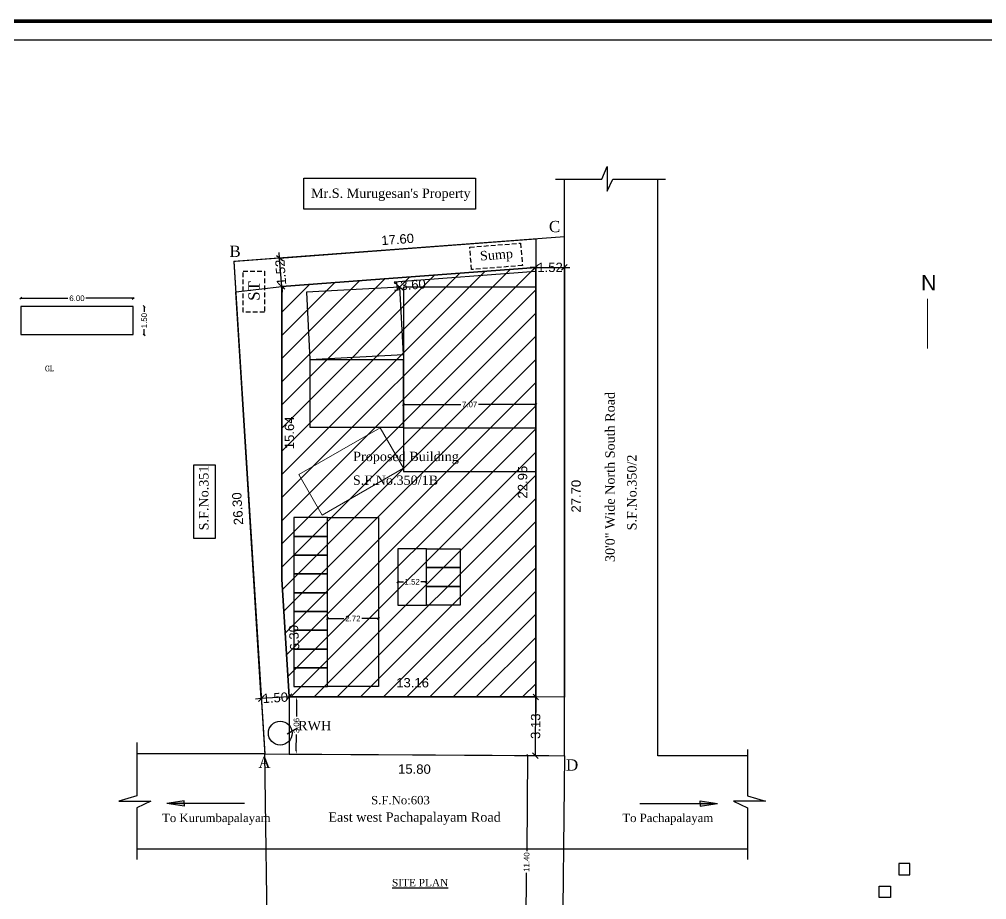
# Model space of a CAD drawing. Header units: metres. Extents: x -5144 to -5005, y 5368 to 5469.
# Drawn here: x -5107.5 to -5055.8, y 5421.8 to 5468.9 of the extents above; entities that cross this region are included whole.
import ezdxf

# ---------------------------------------------------------------- set-up
doc = ezdxf.new("R2010")
doc.units = ezdxf.units.M
doc.header["$MEASUREMENT"] = 0
doc.linetypes.add('HIDDEN', pattern=[0.375, 0.25, -0.125])
for name, color, linetype, lineweight in [('AISLE_WIDTH_2', 8, 'Continuous', 0), ('ANGULAR_PARKING_SLOT_1', 6, 'Continuous', 0), ('DIST_EXIT', 7, 'Continuous', 0)]:
    doc.layers.add(name, color=color, linetype=linetype, lineweight=lineweight)
for name, color, linetype in [('BLK_1_COVERED_AREA', 140, 'Continuous'), ('BLK_1_FLR_-1_BSMNT', 2, 'Continuous'), ('BLK_1_FLR_-1_COVERED_PARKING', 173, 'Continuous'), ('BLK_1_FLR_1_URINAL', 235, 'Continuous'), ('BLK_1_FLR_1_WASH', 55, 'Continuous'), ('BLK_1_LVL_-1_BLDG_FOOT_PRINT', 1, 'Continuous'), ('BLK_1_LVL_-1_BSMNT_FRONT_SETBACK', 2, 'Continuous'), ('BLK_1_LVL_-1_BSMNT_PLOT_BOUNDARY', 70, 'Continuous'), ('BLK_1_LVL_-1_BSMNT_REAR_SETBACK', 171, 'Continuous'), ('BLK_1_LVL_-1_BSMNT_SIDE_SETBACK1', 102, 'Continuous'), ('BLK_1_LVL_-1_BSMNT_SIDE_SETBACK2', 11, 'Continuous'), ('BLK_1_LVL_0_BLDG_FOOT_PRINT', 1, 'Continuous'), ('BLK_1_LVL_0_FRONT_SETBACK', 2, 'Continuous'), ('BLK_1_LVL_0_REAR_SETBACK', 11, 'Continuous'), ('BLK_1_LVL_0_SIDE_SETBACK1', 171, 'Continuous'), ('BLK_1_LVL_0_SIDE_SETBACK2', 102, 'Continuous'), ('DRIVE_WAY', 255, 'Continuous'), ('MAIN_GATE', 57, 'Continuous'), ('NORTH_DIRECTION', 7, 'Continuous'), ('PER_AISLE_WIDTH', 5, 'Continuous'), ('PLOT_BOUNDARY', 70, 'Continuous'), ('SURRENDER_ROAD_WIDTH', 2, 'Continuous'), ('TWO_WHEELER_DRIVE_WAY', 6, 'Continuous'), ('TWO_WHEELER_PARKING', 2, 'Continuous')]:
    doc.layers.add(name, color=color, linetype=linetype)
doc.layers.add('PARKING_SLOT', color=30, linetype='Continuous', plot=False)
doc.layers.add('ROAD_WIDTH', color=1, linetype='Continuous', plot=False)
doc.styles.get("Standard").update_dxf_attribs({"font": 'arial.ttf'})
doc.styles.add('style5', font='times.ttf')
doc.dimstyles.new('inner', dxfattribs={"dimtxt": 0.3, "dimasz": 0.18, "dimexe": 0.18, "dimexo": 0.0625, "dimgap": 0.09, "dimtad": 0, "dimzin": 0, "dimdsep": 46, "dimtxsty": 'Standard', "dimcen": 0.09, "dimse1": 1, "dimse2": 1, "dimclrt": 256, "dimadec": 0, "dimazin": 0, "dimtfac": 1, "dimtofl": 0, "dimtmove": 0, "dimatfit": 3, "dimfxl": 0, "dimtolj": 1, "dimtzin": 0, "dimarcsym": 0})
doc.dimstyles.new('Side Set back', dxfattribs={"dimtxt": 0.8, "dimasz": 0.3, "dimexe": 0.18, "dimexo": 0.0625, "dimgap": 0.09, "dimtad": 0, "dimzin": 0, "dimdsep": 46, "dimtxsty": 'Standard', "dimblk": 'OBLIQUE', "dimcen": 0.09, "dimse1": 1, "dimse2": 1, "dimadec": 0, "dimazin": 0, "dimtfac": 1, "dimtix": 1, "dimtofl": 0, "dimtmove": 0, "dimatfit": 3, "dimfxl": 0, "dimtolj": 1, "dimtzin": 0, "dimarcsym": 0})
doc.dimstyles.get("Standard").update_dxf_attribs({"dimtxt": 0.3, "dimasz": 0.1, "dimexe": 0.18, "dimexo": 0.0625, "dimgap": 0.09, "dimtad": 0, "dimzin": 0, "dimdsep": 46, "dimtxsty": 'Standard', "dimblk": 'OBLIQUE', "dimcen": 0.09, "dimse1": 1, "dimse2": 1, "dimclrt": 256, "dimadec": 0, "dimazin": 0, "dimtfac": 1, "dimtix": 1, "dimtofl": 0, "dimtmove": 1, "dimatfit": 3, "dimfxl": 0, "dimtolj": 1, "dimtzin": 0, "dimarcsym": 0})

# ---------------------------------------------------------------- blocks, each defined once
blk = doc.blocks.new('*D82')
at = {"layer": 'Defpoints', "color": 0}
for p in [(-5078.403, 5457.781), (-5078.364, 5457.26), (-5096.014, 5455.934)]:
    blk.add_point(p, dxfattribs=at)
at = {"color": 0, "insert": (-5087.267, 5457.115), "char_height": 0.5, "attachment_point": 5, "rotation": 4.2966}
blk.add_mtext('\\A1;17.60', dxfattribs=at)
blk = doc.blocks.new('_OBLIQUE')
at = {"color": 0, "linetype": 'ByBlock'}
blk.add_line((-0.5, -0.5), (0.5, 0.5), dxfattribs=at)
blk = doc.blocks.new('*D83')
at = {"layer": 'Defpoints', "color": 0}
for p in [(-5096.014, 5455.934), (-5094.362, 5429.624), (-5094.983, 5429.585)]:
    blk.add_point(p, dxfattribs=at)
at = {"color": 0, "insert": (-5095.808, 5442.727), "char_height": 0.5, "attachment_point": 5, "rotation": 93.5924}
blk.add_mtext('\\A1;26.30', dxfattribs=at)
blk = doc.blocks.new('*D84')
at = {"layer": 'Defpoints', "color": 0}
for p in [(-5094.362, 5429.624), (-5078.364, 5429.53), (-5078.368, 5428.765)]:
    blk.add_point(p, dxfattribs=at)
at = {"color": 0, "insert": (-5086.368, 5428.812), "char_height": 0.5, "attachment_point": 5, "rotation": 359.6633}
blk.add_mtext('\\A1;15.80', dxfattribs=at)
blk = doc.blocks.new('*D35')
at = {"layer": 'Defpoints', "color": 0}
for p in [(-5078.364, 5457.26), (-5078.364, 5429.53), (-5077.735, 5429.53)]:
    blk.add_point(p, dxfattribs=at)
at = {"color": 0, "insert": (-5077.735, 5443.395), "char_height": 0.5, "attachment_point": 5, "rotation": 89.9997}
blk.add_mtext('\\A1;27.70', dxfattribs=at)
blk = doc.blocks.new('*D36')
at = {"color": 0, "lineweight": -2}
for p, q in [((-5079.888, 5455.617), (-5080.188, 5455.617)), ((-5078.364, 5455.617), (-5078.064, 5455.617))]:
    blk.add_line(p, q, dxfattribs=at)
at = {"layer": 'Defpoints', "color": 0}
for p in [(-5079.888, 5455.617), (-5078.364, 5455.617), (-5078.364, 5455.617)]:
    blk.add_point(p, dxfattribs=at)
at = {"color": 0, "lineweight": -2, "xscale": 0.3, "yscale": 0.3, "zscale": 0.3}
for p, rotation in [((-5079.888, 5455.617), 359.99967121791), ((-5078.364, 5455.617), 179.99967121791)]:
    blk.add_blockref('_OBLIQUE', p, dxfattribs=dict(at, rotation=rotation))
at = {"color": 0, "insert": (-5079.126, 5455.617), "char_height": 0.5, "attachment_point": 5, "rotation": 359.9997}
blk.add_mtext('\\A1;1.52', dxfattribs=at)
blk = doc.blocks.new('*D37')
at = {"color": 0, "lineweight": -2}
for p, q in [((-5079.888, 5432.672), (-5079.893, 5431.845)), ((-5079.906, 5429.539), (-5079.901, 5430.366))]:
    blk.add_line(p, q, dxfattribs=at)
at = {"layer": 'Defpoints', "color": 0}
for p in [(-5079.888, 5432.672), (-5079.906, 5429.539), (-5079.906, 5429.539)]:
    blk.add_point(p, dxfattribs=at)
at = {"color": 0, "lineweight": -2, "xscale": 0.3, "yscale": 0.3, "zscale": 0.3}
for p, rotation in [((-5079.888, 5432.672), 89.6633319121131), ((-5079.906, 5429.539), 269.6633319121131)]:
    blk.add_blockref('_OBLIQUE', p, dxfattribs=dict(at, rotation=rotation))
at = {"color": 0, "insert": (-5079.897, 5431.105), "char_height": 0.5, "attachment_point": 5, "rotation": 89.6633}
blk.add_mtext('\\A1;3.13', dxfattribs=at)
blk = doc.blocks.new('*D85')
at = {"layer": 'Defpoints', "color": 0}
for p in [(-5079.888, 5433.426), (-5093.046, 5432.672), (-5079.888, 5432.672)]:
    blk.add_point(p, dxfattribs=at)
at = {"color": 0, "insert": (-5086.467, 5433.426), "char_height": 0.5, "attachment_point": 5}
blk.add_mtext('\\A1;13.16', dxfattribs=at)
blk = doc.blocks.new('*D38')
at = {"color": 0, "lineweight": -2}
for p, q in [((-5093.051, 5432.672), (-5092.751, 5432.691)), ((-5094.548, 5432.578), (-5094.847, 5432.559))]:
    blk.add_line(p, q, dxfattribs=at)
at = {"layer": 'Defpoints', "color": 0}
for p in [(-5094.548, 5432.578), (-5094.548, 5432.578), (-5093.051, 5432.672)]:
    blk.add_point(p, dxfattribs=at)
at = {"color": 0, "lineweight": -2, "xscale": 0.3, "yscale": 0.3, "zscale": 0.3}
for p, rotation in [((-5094.548, 5432.578), 3.602175290406682), ((-5093.051, 5432.672), 183.6021752904066)]:
    blk.add_blockref('_OBLIQUE', p, dxfattribs=dict(at, rotation=rotation))
at = {"color": 0, "insert": (-5093.799, 5432.625), "char_height": 0.5, "attachment_point": 5, "rotation": 3.6022}
blk.add_mtext('\\A1;1.50', dxfattribs=at)
blk = doc.blocks.new('*D80')
at = {"layer": 'Defpoints', "color": 0}
for p in [(-5079.888, 5455.617), (-5079.855, 5455.186), (-5093.451, 5454.598)]:
    blk.add_point(p, dxfattribs=at)
at = {"color": 0, "insert": (-5086.637, 5454.677), "char_height": 0.5, "attachment_point": 5, "rotation": 4.2971}
blk.add_mtext('\\A1;13.60', dxfattribs=at)
blk = doc.blocks.new('*D139')
at = {"layer": 'Defpoints', "color": 0}
for p in [(-5080.592, 5455.617), (-5079.887, 5455.617), (-5079.888, 5432.672)]:
    blk.add_point(p, dxfattribs=at)
at = {"color": 0, "insert": (-5080.592, 5444.145), "char_height": 0.5, "attachment_point": 5, "rotation": 89.9982}
blk.add_mtext('\\A1;22.95', dxfattribs=at)
blk = doc.blocks.new('*D186')
at = {"layer": 'Defpoints', "color": 0}
for p in [(-5091.015, 5437.235), (-5091.015, 5436.86), (-5088.292, 5436.57)]:
    blk.add_point(p, dxfattribs=at)
at = {"layer": 'TWO_WHEELER_DRIVE_WAY', "color": 0, "lineweight": -2}
for p, q in [((-5091.015, 5436.86), (-5090.134, 5436.86)), ((-5088.292, 5436.86), (-5089.173, 5436.86))]:
    blk.add_line(p, q, dxfattribs=at)
at = {"layer": 'TWO_WHEELER_DRIVE_WAY', "color": 0, "lineweight": -2, "xscale": 0.1, "yscale": 0.1, "zscale": 0.1, "rotation": 180}
blk.add_blockref('_OBLIQUE', (-5091.015, 5436.86), dxfattribs=at)
at = {"layer": 'TWO_WHEELER_DRIVE_WAY', "color": 0, "lineweight": -2, "xscale": 0.1, "yscale": 0.1, "zscale": 0.1}
blk.add_blockref('_OBLIQUE', (-5088.292, 5436.86), dxfattribs=at)
at = {"layer": 'TWO_WHEELER_DRIVE_WAY', "insert": (-5089.653, 5436.86), "char_height": 0.3, "attachment_point": 5}
blk.add_mtext('\\A1;2.72', dxfattribs=at)
blk = doc.blocks.new('*D187')
at = {"layer": 'Defpoints', "color": 0}
for p in [(-5087.254, 5439.249), (-5085.73, 5439.249), (-5085.73, 5438.82)]:
    blk.add_point(p, dxfattribs=at)
at = {"layer": 'TWO_WHEELER_DRIVE_WAY', "color": 0, "lineweight": -2}
for p, q in [((-5087.254, 5438.82), (-5086.956, 5438.82)), ((-5085.73, 5438.82), (-5086.028, 5438.82))]:
    blk.add_line(p, q, dxfattribs=at)
at = {"layer": 'TWO_WHEELER_DRIVE_WAY', "color": 0, "lineweight": -2, "xscale": 0.1, "yscale": 0.1, "zscale": 0.1, "rotation": 180}
blk.add_blockref('_OBLIQUE', (-5087.254, 5438.82), dxfattribs=at)
at = {"layer": 'TWO_WHEELER_DRIVE_WAY', "color": 0, "lineweight": -2, "xscale": 0.1, "yscale": 0.1, "zscale": 0.1}
blk.add_blockref('_OBLIQUE', (-5085.73, 5438.82), dxfattribs=at)
at = {"layer": 'TWO_WHEELER_DRIVE_WAY', "insert": (-5086.492, 5438.82), "char_height": 0.3, "attachment_point": 5}
blk.add_mtext('\\A1;1.52', dxfattribs=at)
blk = doc.blocks.new('*D192')
at = {"layer": 'Defpoints', "color": 0}
for p in [(-5101.389, 5453.527), (-5100.798, 5453.527), (-5101.389, 5452.027)]:
    blk.add_point(p, dxfattribs=at)
at = {"layer": 'MAIN_GATE', "color": 0, "lineweight": -2}
for p, q in [((-5100.798, 5453.527), (-5100.798, 5453.242)), ((-5100.798, 5452.027), (-5100.798, 5452.312))]:
    blk.add_line(p, q, dxfattribs=at)
at = {"layer": 'MAIN_GATE', "color": 0, "lineweight": -2, "xscale": 0.1, "yscale": 0.1, "zscale": 0.1}
for p, rotation in [((-5100.798, 5453.527), 90), ((-5100.798, 5452.027), 270)]:
    blk.add_blockref('_OBLIQUE', p, dxfattribs=dict(at, rotation=rotation))
at = {"layer": 'MAIN_GATE', "insert": (-5100.798, 5452.777), "char_height": 0.3, "attachment_point": 5, "rotation": 90}
blk.add_mtext('\\A1;{\\C1;1.50}', dxfattribs=at)
blk = doc.blocks.new('*D193')
at = {"layer": 'Defpoints', "color": 0}
for p in [(-5101.389, 5453.968), (-5107.389, 5453.527), (-5101.389, 5453.527)]:
    blk.add_point(p, dxfattribs=at)
at = {"layer": 'MAIN_GATE', "color": 0, "lineweight": -2}
for p, q in [((-5107.389, 5453.968), (-5104.869, 5453.968)), ((-5101.389, 5453.968), (-5103.909, 5453.968))]:
    blk.add_line(p, q, dxfattribs=at)
at = {"layer": 'MAIN_GATE', "color": 0, "lineweight": -2, "xscale": 0.1, "yscale": 0.1, "zscale": 0.1, "rotation": 180}
blk.add_blockref('_OBLIQUE', (-5107.389, 5453.968), dxfattribs=at)
at = {"layer": 'MAIN_GATE', "color": 0, "lineweight": -2, "xscale": 0.1, "yscale": 0.1, "zscale": 0.1}
blk.add_blockref('_OBLIQUE', (-5101.389, 5453.968), dxfattribs=at)
at = {"layer": 'MAIN_GATE', "insert": (-5104.389, 5453.968), "char_height": 0.3, "attachment_point": 5}
blk.add_mtext('\\A1;{\\C2;6.00}', dxfattribs=at)
blk = doc.blocks.new('*D202')
at = {"layer": 'Defpoints', "color": 0, "ltscale": 10}
for p in [(-5093.051, 5432.673), (-5093.069, 5429.616), (-5092.678, 5429.614)]:
    blk.add_point(p, dxfattribs=at)
at = {"layer": 'DIST_EXIT', "color": 0, "lineweight": -2, "ltscale": 10}
for p, q in [((-5092.661, 5432.49), (-5092.666, 5431.622)), ((-5092.677, 5429.794), (-5092.672, 5430.663))]:
    blk.add_line(p, q, dxfattribs=at)
at = {"layer": 'DIST_EXIT', "color": 0, "ltscale": 10}
for points in [[(-5092.691, 5432.49), (-5092.631, 5432.49), (-5092.66, 5432.67)], [(-5092.707, 5429.794), (-5092.647, 5429.794), (-5092.678, 5429.614)]]:
    blk.add_solid(points, dxfattribs=at)
at = {"layer": 'DIST_EXIT', "ltscale": 10, "insert": (-5092.669, 5431.142), "char_height": 0.3, "attachment_point": 5, "rotation": 89.6633}
blk.add_mtext('\\A1;3.06', dxfattribs=at)
blk = doc.blocks.new('*D210')
at = {"layer": 'Defpoints', "color": 0}
for p in [(-5079.888, 5448.296), (-5086.954, 5445.588), (-5079.888, 5445.588)]:
    blk.add_point(p, dxfattribs=at)
at = {"layer": 'DRIVE_WAY', "color": 0, "lineweight": -2}
for p, q in [((-5086.954, 5448.296), (-5083.899, 5448.296)), ((-5079.888, 5448.296), (-5082.943, 5448.296))]:
    blk.add_line(p, q, dxfattribs=at)
at = {"layer": 'DRIVE_WAY', "color": 0, "lineweight": -2, "xscale": 0.1, "yscale": 0.1, "zscale": 0.1, "rotation": 180}
blk.add_blockref('_OBLIQUE', (-5086.954, 5448.296), dxfattribs=at)
at = {"layer": 'DRIVE_WAY', "color": 0, "lineweight": -2, "xscale": 0.1, "yscale": 0.1, "zscale": 0.1}
blk.add_blockref('_OBLIQUE', (-5079.888, 5448.296), dxfattribs=at)
at = {"layer": 'DRIVE_WAY', "insert": (-5083.421, 5448.296), "char_height": 0.3, "attachment_point": 5}
blk.add_mtext('\\A1;7.07', dxfattribs=at)
blk = doc.blocks.new('*D220')
at = {"layer": 'Defpoints', "color": 0}
for p in [(-5080.323, 5429.549), (-5078.364, 5429.53), (-5078.475, 5418.13)]:
    blk.add_point(p, dxfattribs=at)
at = {"layer": 'SURRENDER_ROAD_WIDTH', "color": 0, "lineweight": -2}
for p, q in [((-5080.323, 5429.549), (-5080.373, 5424.431)), ((-5080.434, 5418.149), (-5080.384, 5423.268))]:
    blk.add_line(p, q, dxfattribs=at)
at = {"layer": 'SURRENDER_ROAD_WIDTH', "color": 0, "lineweight": -2, "xscale": 0.1, "yscale": 0.1, "zscale": 0.1}
for p, rotation in [((-5080.323, 5429.549), 89.43993834314234), ((-5080.434, 5418.149), 269.4399383431424)]:
    blk.add_blockref('_OBLIQUE', p, dxfattribs=dict(at, rotation=rotation))
at = {"layer": 'SURRENDER_ROAD_WIDTH', "insert": (-5080.379, 5423.849), "char_height": 0.3, "attachment_point": 5, "rotation": 89.4399}
blk.add_mtext('\\A1;11.40', dxfattribs=at)
blk = doc.blocks.new('*D230')
at = {"layer": 'Defpoints', "color": 0}
for p in [(-5093.451, 5438.961), (-5092.592, 5432.701), (-5093.051, 5432.672)]:
    blk.add_point(p, dxfattribs=at)
at = {"color": 0, "insert": (-5092.792, 5435.836), "char_height": 0.5, "attachment_point": 5, "rotation": 93.6458}
blk.add_mtext('\\A1;6.30', dxfattribs=at)
blk = doc.blocks.new('*D231')
at = {"layer": 'Defpoints', "color": 0}
for p in [(-5093.451, 5454.598), (-5093.04, 5454.598), (-5093.451, 5438.961)]:
    blk.add_point(p, dxfattribs=at)
at = {"color": 0, "insert": (-5093.04, 5446.779), "char_height": 0.5, "attachment_point": 5, "rotation": 90}
blk.add_mtext('\\A1;15.64', dxfattribs=at)
blk = doc.blocks.new('*D232')
at = {"color": 0, "lineweight": -2}
for p, q in [((-5093.565, 5456.118), (-5093.588, 5456.417)), ((-5093.451, 5454.598), (-5093.429, 5454.299))]:
    blk.add_line(p, q, dxfattribs=at)
at = {"layer": 'Defpoints', "color": 0}
for p in [(-5093.565, 5456.118), (-5093.565, 5456.118), (-5093.451, 5454.598)]:
    blk.add_point(p, dxfattribs=at)
at = {"color": 0, "lineweight": -2, "xscale": 0.3, "yscale": 0.3, "zscale": 0.3}
for p, rotation in [((-5093.565, 5456.118), 274.2965666771045), ((-5093.451, 5454.598), 94.2965666771045)]:
    blk.add_blockref('_OBLIQUE', p, dxfattribs=dict(at, rotation=rotation))
at = {"color": 0, "insert": (-5093.508, 5455.358), "char_height": 0.5, "attachment_point": 5, "rotation": 94.2966}
blk.add_mtext('\\A1;1.52', dxfattribs=at)

msp = doc.modelspace()

# ---------------------------------------------------------------- hatches: boundary and pattern name
h = msp.add_hatch()
h.set_pattern_fill('ANSI31', color=256, scale=7)
h.paths.add_polyline_path([(-5093.451, 5454.598), (-5093.451, 5444.153), (-5093.451, 5438.961), (-5093.051, 5432.672), (-5079.888, 5432.672), (-5079.888, 5450.493), (-5079.888, 5455.617)])
h.paths.add_polyline_path([(-5087.488, 5432.908), (-5085.49, 5432.908), (-5085.49, 5433.938), (-5087.488, 5433.938)], flags=24)
h.paths.add_polyline_path([(-5087.616, 5454.083), (-5085.623, 5454.233), (-5085.701, 5455.26), (-5087.693, 5455.11)], flags=24)
h.paths.add_polyline_path([(-5080.073, 5443.149), (-5080.073, 5445.147), (-5081.104, 5445.147), (-5081.104, 5443.149)], flags=24)
h.paths.add_polyline_path([(-5092.223, 5435.069), (-5092.326, 5436.675), (-5093.354, 5436.61), (-5093.252, 5435.004)], flags=24)
h.paths.add_polyline_path([(-5092.521, 5445.759), (-5092.521, 5447.757), (-5093.552, 5447.757), (-5093.552, 5445.759)], flags=9)
h.paths.add_polyline_path([(-5089.809, 5444.942), (-5083.956, 5444.942), (-5083.956, 5445.95), (-5089.809, 5445.95)], flags=24)
h.paths.add_polyline_path([(-5089.785, 5443.858), (-5085.072, 5443.858), (-5085.072, 5444.644), (-5089.785, 5444.644)], flags=24)
h = msp.add_hatch(color=256)
h.dxf.hatch_style = 1
h.paths.add_polyline_path([(-5098.662, 5427.119), (-5099.582, 5426.978), (-5098.662, 5426.978)])
h = msp.add_hatch(color=256)
h.dxf.hatch_style = 1
h.paths.add_polyline_path([(-5071.111, 5427.119), (-5070.191, 5426.978), (-5071.111, 5426.978)])
h = msp.add_hatch(color=256)
h.dxf.hatch_style = 1
h.paths.add_polyline_path([(-5098.662, 5426.978), (-5099.582, 5426.978), (-5098.662, 5426.838)])
h = msp.add_hatch(color=256)
h.dxf.hatch_style = 1
h.paths.add_polyline_path([(-5071.111, 5426.978), (-5070.191, 5426.978), (-5071.111, 5426.838)])

# ---------------------------------------------------------------- linework, layer by layer
for p, q in [((-5078.364, 5457.26), (-5096.014, 5455.934)), ((-5078.364, 5429.53), (-5078.364, 5457.26)), ((-5096.014, 5455.934), (-5094.362, 5429.624)), ((-5093.162, 5430.693), (-5092.616, 5431.011)), ((-5094.362, 5429.624), (-5078.364, 5429.53))]:
    msp.add_line(p, q)
at = {"const_width": 0.2}
msp.add_lwpolyline([(-5143.687, 5468.771), (-5038.592, 5468.771), (-5038.592, 5369.885), (-5143.687, 5369.885)], close=True, dxfattribs=at)
for points in [[(-5142.687, 5467.771), (-5039.592, 5467.771), (-5039.592, 5370.885), (-5142.687, 5370.885)], [(-5092.272, 5460.389), (-5083.102, 5460.389), (-5083.102, 5458.733), (-5092.272, 5458.733)], [(-5098.14, 5445.063), (-5097.006, 5445.063), (-5097.006, 5441.138), (-5098.14, 5441.138)]]:
    msp.add_lwpolyline(points, close=True)
for points in [[(-5076.37, 5460.336), (-5076.078, 5461.008), (-5076.078, 5459.692), (-5075.769, 5460.336), (-5072.962, 5460.336)], [(-5078.84, 5460.336), (-5076.37, 5460.336)], [(-5078.364, 5457.26), (-5078.364, 5460.336)], [(-5068.587, 5429.53), (-5073.364, 5429.53), (-5073.364, 5460.336)], [(-5101.186, 5430.228), (-5101.186, 5427.388)], [(-5094.362, 5429.624), (-5101.186, 5429.624)], [(-5068.587, 5429.859), (-5068.587, 5427.388)], [(-5101.186, 5427.388), (-5102.157, 5427.097), (-5100.443, 5427.097), (-5101.186, 5426.75), (-5101.186, 5423.98)], [(-5098.662, 5426.978), (-5098.662, 5427.119), (-5099.582, 5426.978)], [(-5071.111, 5426.978), (-5071.111, 5427.119), (-5070.191, 5426.978)], [(-5068.587, 5427.388), (-5067.616, 5427.097), (-5069.33, 5427.097), (-5068.587, 5426.75), (-5068.587, 5423.98)], [(-5095.445, 5426.978), (-5099.582, 5426.978)], [(-5098.662, 5426.978), (-5098.662, 5426.838), (-5099.582, 5426.978)], [(-5074.329, 5426.978), (-5070.191, 5426.978)], [(-5071.111, 5426.978), (-5071.111, 5426.838), (-5070.191, 5426.978)], [(-5068.587, 5424.53), (-5101.186, 5424.53)]]:
    msp.add_lwpolyline(points)
at = {"color": 1, "const_width": 0.05}
msp.add_lwpolyline([(-5078.364, 5457.259), (-5096.014, 5455.933), (-5094.362, 5429.623), (-5078.364, 5429.529)], close=True, dxfattribs=at)
at = {"linetype": 'HIDDEN'}
for points in [[(-5083.415, 5456.703), (-5080.702, 5456.913), (-5080.602, 5455.716), (-5083.315, 5455.505)], [(-5095.522, 5455.409), (-5094.37, 5455.409), (-5094.37, 5453.218), (-5095.522, 5453.218)]]:
    msp.add_lwpolyline(points, close=True, dxfattribs=at)
at = {"color": 5, "const_width": 0.05}
msp.add_lwpolyline([(-5079.888, 5432.672), (-5079.888, 5450.493), (-5079.888, 5455.617), (-5093.451, 5454.598), (-5093.451, 5444.153), (-5093.451, 5438.961), (-5093.051, 5432.672), (-5079.888, 5432.672)], dxfattribs=at)
msp.add_circle((-5093.533, 5430.737), 0.636)
at = {"layer": 'AISLE_WIDTH_2'}
msp.add_lwpolyline([(-5086.954, 5447.051), (-5079.888, 5447.051), (-5079.888, 5444.716), (-5086.954, 5444.716)], close=True, dxfattribs=at)
at = {"layer": 'ANGULAR_PARKING_SLOT_1', "color": 6}
msp.add_lwpolyline([(-5086.954, 5444.884), (-5091.288, 5442.382), (-5092.539, 5444.549), (-5088.205, 5447.051)], close=True, dxfattribs=at)
at = {"layer": 'BLK_1_COVERED_AREA', "color": 140}
msp.add_lwpolyline([(-5079.888, 5450.493), (-5079.888, 5455.617), (-5093.451, 5454.598), (-5093.451, 5444.153), (-5093.451, 5438.961), (-5093.451, 5438.961), (-5093.051, 5432.672), (-5079.888, 5432.672)], close=True, dxfattribs=at)
at = {"layer": 'BLK_1_FLR_-1_BSMNT', "color": 173, "ltscale": 400}
msp.add_lwpolyline([(-5079.888, 5450.493), (-5079.888, 5455.617), (-5093.451, 5454.598), (-5093.451, 5444.153), (-5093.451, 5438.961), (-5093.051, 5432.672), (-5079.888, 5432.672)], close=True, dxfattribs=at)
at = {"layer": 'BLK_1_FLR_-1_COVERED_PARKING', "color": 173, "ltscale": 400}
msp.add_lwpolyline([(-5079.888, 5450.493), (-5079.888, 5455.617), (-5093.451, 5454.598), (-5093.451, 5444.153), (-5093.451, 5438.961), (-5093.051, 5432.672), (-5079.888, 5432.672)], close=True, dxfattribs=at)
at = {"layer": 'BLK_1_FLR_1_URINAL', "color": 235, "ltscale": 0.1, "elevation": 4.437}
msp.add_lwpolyline([(-5060.509, 5423.164), (-5059.909, 5423.164), (-5059.909, 5423.774), (-5060.509, 5423.774)], close=True, dxfattribs=at)
at = {"layer": 'BLK_1_FLR_1_WASH', "color": 55, "ltscale": 0.1, "elevation": 4.437}
msp.add_lwpolyline([(-5060.947, 5421.947), (-5061.557, 5421.947), (-5061.557, 5422.554), (-5060.947, 5422.554)], close=True, dxfattribs=at)
at = {"layer": 'BLK_1_LVL_-1_BLDG_FOOT_PRINT', "color": 1}
msp.add_lwpolyline([(-5079.888, 5455.617), (-5079.888, 5432.672), (-5093.051, 5432.672), (-5093.451, 5438.961), (-5093.451, 5454.598)], close=True, dxfattribs=at)
at = {"layer": 'BLK_1_LVL_-1_BSMNT_FRONT_SETBACK', "color": 2}
msp.add_lwpolyline([(-5093.051, 5432.672), (-5093.064, 5429.616), (-5079.906, 5429.539), (-5079.888, 5432.672)], close=True, dxfattribs=at)
at = {"layer": 'BLK_1_LVL_-1_BSMNT_PLOT_BOUNDARY'}
msp.add_lwpolyline([(-5078.364, 5457.26), (-5096.014, 5455.934), (-5094.362, 5429.624), (-5078.364, 5429.53)], close=True, dxfattribs=at)
at = {"layer": 'BLK_1_LVL_-1_BSMNT_REAR_SETBACK', "color": 171}
msp.add_lwpolyline([(-5093.451, 5454.598), (-5093.575, 5456.117), (-5079.888, 5457.145), (-5079.888, 5455.617)], close=True, dxfattribs=at)
at = {"layer": 'BLK_1_LVL_-1_BSMNT_SIDE_SETBACK1', "color": 102}
msp.add_lwpolyline([(-5093.451, 5454.598), (-5093.451, 5438.961), (-5093.451, 5438.961), (-5093.051, 5432.672), (-5094.548, 5432.578), (-5095.912, 5454.311)], close=True, dxfattribs=at)
at = {"layer": 'BLK_1_LVL_-1_BSMNT_SIDE_SETBACK2', "color": 11}
msp.add_lwpolyline([(-5079.888, 5455.618), (-5078.364, 5455.618), (-5078.364, 5432.664), (-5079.888, 5432.673)], close=True, dxfattribs=at)
at = {"layer": 'BLK_1_LVL_0_BLDG_FOOT_PRINT', "color": 1}
msp.add_lwpolyline([(-5079.888, 5450.493), (-5079.888, 5455.617), (-5093.451, 5454.598), (-5093.451, 5444.153), (-5093.451, 5438.961), (-5093.051, 5432.672), (-5079.888, 5432.672)], close=True, dxfattribs=at)
at = {"layer": 'BLK_1_LVL_0_FRONT_SETBACK', "color": 2}
msp.add_lwpolyline([(-5093.051, 5432.672), (-5093.064, 5429.616), (-5079.906, 5429.539), (-5079.888, 5432.672)], close=True, dxfattribs=at)
at = {"layer": 'BLK_1_LVL_0_REAR_SETBACK', "color": 11}
msp.add_lwpolyline([(-5093.451, 5454.598), (-5093.575, 5456.117), (-5079.888, 5457.145), (-5079.888, 5455.617)], close=True, dxfattribs=at)
at = {"layer": 'BLK_1_LVL_0_SIDE_SETBACK1', "color": 171}
msp.add_lwpolyline([(-5093.451, 5454.598), (-5093.451, 5438.961), (-5093.451, 5438.961), (-5093.051, 5432.672), (-5094.548, 5432.578), (-5095.912, 5454.311)], close=True, dxfattribs=at)
at = {"layer": 'BLK_1_LVL_0_SIDE_SETBACK2', "color": 102}
msp.add_lwpolyline([(-5079.888, 5455.617), (-5078.364, 5455.617), (-5078.364, 5432.663), (-5079.888, 5432.672)], close=True, dxfattribs=at)
at = {"layer": 'DRIVE_WAY'}
msp.add_lwpolyline([(-5086.954, 5444.716), (-5079.887, 5444.716), (-5079.888, 5455.401), (-5087.457, 5454.833), (-5086.954, 5454.39)], close=True, dxfattribs=at)
at = {"layer": 'MAIN_GATE'}
msp.add_lwpolyline([(-5107.389, 5453.527), (-5107.389, 5452.027), (-5101.389, 5452.027), (-5101.389, 5453.527)], close=True, dxfattribs=at)
at = {"layer": 'NORTH_DIRECTION', "lineweight": -3, "const_width": 0.05}
msp.add_lwpolyline([(-5058.966, 5453.956), (-5058.966, 5451.285)], dxfattribs=at)
at = {"layer": 'PARKING_SLOT', "color": 30, "ltscale": 10}
for points in [[(-5086.954, 5450.961), (-5087.143, 5454.556), (-5092.136, 5454.294), (-5091.947, 5450.699)], [(-5086.954, 5447.076), (-5086.954, 5450.676), (-5091.954, 5450.676), (-5091.954, 5447.076)]]:
    msp.add_lwpolyline(points, close=True, dxfattribs=at)
at = {"layer": 'PER_AISLE_WIDTH', "color": 5}
msp.add_lwpolyline([(-5079.888, 5454.556), (-5086.954, 5454.556), (-5086.954, 5447.051), (-5079.887, 5447.051)], close=True, dxfattribs=at)
at = {"layer": 'PLOT_BOUNDARY', "color": 70}
msp.add_lwpolyline([(-5078.364, 5457.26), (-5096.014, 5455.934), (-5094.362, 5429.624), (-5078.364, 5429.53)], close=True, dxfattribs=at)
at = {"layer": 'ROAD_WIDTH'}
msp.add_lwpolyline([(-5094.362, 5429.624), (-5078.364, 5429.53), (-5078.475, 5418.13), (-5094.204, 5418.13)], close=True, dxfattribs=at)
at = {"layer": 'SURRENDER_ROAD_WIDTH'}
msp.add_lwpolyline([(-5094.362, 5429.624), (-5078.364, 5429.53), (-5078.475, 5418.13), (-5094.204, 5418.13)], close=True, dxfattribs=at)
at = {"layer": 'TWO_WHEELER_DRIVE_WAY'}
for points in [[(-5091.015, 5442.252), (-5088.292, 5442.252), (-5088.292, 5433.222), (-5091.015, 5433.222)], [(-5085.73, 5440.585), (-5087.254, 5440.585), (-5087.254, 5437.575), (-5085.73, 5437.575)]]:
    msp.add_lwpolyline(points, close=True, dxfattribs=at)
at = {"layer": 'TWO_WHEELER_PARKING', "ltscale": 10}
for points in [[(-5092.814, 5442.252), (-5092.814, 5441.249), (-5091.015, 5441.249), (-5091.015, 5442.252)], [(-5092.814, 5441.249), (-5092.814, 5440.245), (-5091.015, 5440.245), (-5091.015, 5441.249)], [(-5083.931, 5440.585), (-5083.931, 5439.581), (-5085.73, 5439.581), (-5085.73, 5440.585)], [(-5092.814, 5440.245), (-5092.814, 5439.242), (-5091.015, 5439.242), (-5091.015, 5440.245)], [(-5083.931, 5439.581), (-5083.931, 5438.578), (-5085.73, 5438.578), (-5085.73, 5439.581)], [(-5092.814, 5439.242), (-5092.814, 5438.239), (-5091.015, 5438.239), (-5091.015, 5439.242)], [(-5083.931, 5438.578), (-5083.931, 5437.575), (-5085.73, 5437.575), (-5085.73, 5438.578)], [(-5092.814, 5438.239), (-5092.814, 5437.235), (-5091.015, 5437.235), (-5091.015, 5438.239)], [(-5092.814, 5437.235), (-5092.814, 5436.232), (-5091.015, 5436.232), (-5091.015, 5437.235)], [(-5092.814, 5436.232), (-5092.814, 5435.229), (-5091.015, 5435.229), (-5091.015, 5436.232)], [(-5092.814, 5435.229), (-5092.814, 5434.226), (-5091.015, 5434.226), (-5091.015, 5435.229)], [(-5092.814, 5434.226), (-5092.814, 5433.222), (-5091.015, 5433.222), (-5091.015, 5434.226)]]:
    msp.add_lwpolyline(points, close=True, dxfattribs=at)

# ---------------------------------------------------------------- texts
at = {"style": 'style5'}
for s, height, p in [("Mr.S. Murugesan's Property", 0.5, (-5091.894, 5459.332)), ('C', 0.6, (-5079.188, 5457.502)), ('B', 0.6, (-5096.248, 5456.179)), ('Proposed Building', 0.5, (-5089.641, 5445.269)), ('S.F.No.350/1B', 0.5, (-5089.654, 5444)), ('RWH', 0.5, (-5092.578, 5430.89)), ('A', 0.6, (-5094.703, 5428.876)), ('D', 0.6, (-5078.276, 5428.735)), ('S.F.No:603', 0.45, (-5088.68, 5426.932)), ('East west Pachapalayam Road', 0.5, (-5090.966, 5426.003)), ('To Kurumbapalayam', 0.45, (-5099.843, 5425.983)), ('To Pachapalayam', 0.45, (-5075.266, 5425.983)), ('%%USITE PLAN', 0.4, (-5087.566, 5422.547))]:
    msp.add_text(s, height=height, dxfattribs=at).set_placement(p)
for s, height, rotation, p in [('Sump', 0.5, 4.4378, (-5082.85, 5455.983)), ('ST', 0.6, 90, (-5094.636, 5453.833)), ('30\'0" Wide North South Road', 0.5, 90, (-5075.672, 5439.877)), ('S.F.No.350/2', 0.5, 90, (-5074.51, 5441.57)), ('S.F.No.351', 0.5, 90, (-5097.367, 5441.57))]:
    msp.add_text(s, height=height, rotation=rotation, dxfattribs=at).set_placement(p)
at = {"ltscale": 0.1, "insert": (-5105.862, 5450.367), "char_height": 0.3, "width": 4.59319, "attachment_point": 2}
msp.add_mtext('\\A1;{\\fCambria|b0|i0|c0|p18;GL}', dxfattribs=at)
at = {"layer": 'NORTH_DIRECTION', "lineweight": -3, "insert": (-5059.315, 5455.206), "char_height": 0.8092, "width": 43.28857, "attachment_point": 1}
msp.add_mtext('\\A1;N', dxfattribs=at)

# ---------------------------------------------------------------- dimensions: what is measured, and where the dimension line sits
for base, p1, p2, angle, text, picture, middle in [((-5078.403, 5457.781), (-5096.014, 5455.934), (-5078.364, 5457.26), 4.2966, '17.60', '*D82', (-5087.267, 5457.115)), ((-5077.735, 5429.53), (-5078.364, 5457.26), (-5078.364, 5429.53), 269.9997, '27.70', '*D35', (-5077.735, 5443.395)), ((-5094.983, 5429.585), (-5096.014, 5455.934), (-5094.362, 5429.624), 273.5924, '26.30', '*D83', (-5095.808, 5442.727)), ((-5078.368, 5428.765), (-5094.362, 5429.624), (-5078.364, 5429.53), 359.6633, '15.80', '*D84', (-5086.368, 5428.812))]:
    dim = msp.add_linear_dim(base=base, p1=p1, p2=p2, angle=angle, text=text, dimstyle='Side Set back', override={"dimtxt": 0.5, "dimsd1": 1, "dimsd2": 1})
    dim.commit()
    dim.dimension.update_dxf_attribs({"geometry": picture, "text_midpoint": middle, "dimtype": 161})
for p1, p2, distance, override, picture, middle in [((-5093.451, 5454.598), (-5093.565, 5456.118), 0, {"dimtxt": 0.5}, '*D232', (-5093.508, 5455.358)), ((-5079.888, 5455.617), (-5078.364, 5455.617), 0, {"dimtxt": 0.5}, '*D36', (-5079.126, 5455.617)), ((-5093.451, 5454.598), (-5079.888, 5455.617), -0.432, {"dimtxt": 0.5, "dimsd1": 1, "dimsd2": 1}, '*D80', (-5086.637, 5454.677)), ((-5093.451, 5438.961), (-5093.451, 5454.598), -0.411, {"dimtxt": 0.5, "dimsd1": 1, "dimsd2": 1}, '*D231', (-5093.04, 5446.779)), ((-5093.046, 5432.672), (-5079.888, 5432.672), 0.754, {"dimtxt": 0.5, "dimsd1": 1, "dimsd2": 1}, '*D85', (-5086.467, 5433.426)), ((-5093.051, 5432.672), (-5094.548, 5432.578), 0, {"dimtxt": 0.5}, '*D38', (-5093.799, 5432.625)), ((-5079.888, 5432.672), (-5079.906, 5429.539), 0, {"dimtxt": 0.5}, '*D37', (-5079.897, 5431.105))]:
    dim = msp.add_aligned_dim(p1=p1, p2=p2, distance=distance, dimstyle='Side Set back', override=override)
    dim.commit()
    dim.dimension.update_dxf_attribs({"geometry": picture, "text_midpoint": middle})
for base, p1, p2, angle, picture, middle in [((-5080.5916, 5455.6172), (-5079.8877, 5432.6719), (-5079.887, 5455.6171), 89.9982, '*D139', (-5080.592, 5444.1445)), ((-5092.592, 5432.701), (-5093.451, 5438.961), (-5093.051, 5432.672), 273.6458, '*D230', (-5092.792, 5435.836))]:
    dim = msp.add_linear_dim(base=base, p1=p1, p2=p2, angle=angle, dimstyle='Side Set back', override={"dimtxt": 0.5, "dimsd1": 1, "dimsd2": 1})
    dim.commit()
    dim.dimension.update_dxf_attribs({"geometry": picture, "text_midpoint": middle, "dimtype": 161})
at = {"layer": 'DIST_EXIT', "color": 7, "ltscale": 10}
dim = msp.add_aligned_dim(p1=(-5093.051, 5432.673), p2=(-5093.069, 5429.616), distance=0.391, dimstyle='inner', dxfattribs=at)
dim.commit()
dim.dimension.update_dxf_attribs({"geometry": '*D202', "text_midpoint": (-5092.669, 5431.142)})
at = {"layer": 'DRIVE_WAY', "color": 255}
dim = msp.add_aligned_dim(p1=(-5086.954, 5445.588), p2=(-5079.888, 5445.588), distance=2.707, dimstyle='Standard', dxfattribs=at)
dim.commit()
dim.dimension.update_dxf_attribs({"geometry": '*D210', "text_midpoint": (-5083.421, 5448.296)})
at = {"layer": 'MAIN_GATE', "color": 2}
dim = msp.add_aligned_dim(p1=(-5107.389, 5453.527), p2=(-5101.389, 5453.527), distance=0.441, text='{\\C2;<>}', dimstyle='Standard', dxfattribs=at)
dim.commit()
dim.dimension.update_dxf_attribs({"geometry": '*D193', "text_midpoint": (-5104.389, 5453.968)})
at = {"layer": 'MAIN_GATE', "color": 1}
dim = msp.add_aligned_dim(p1=(-5101.389, 5452.027), p2=(-5101.389, 5453.527), distance=-0.591, text='{\\C1;<>}', dimstyle='Standard', dxfattribs=at)
dim.commit()
dim.dimension.update_dxf_attribs({"geometry": '*D192', "text_midpoint": (-5100.798, 5452.777)})
at = {"layer": 'SURRENDER_ROAD_WIDTH'}
dim = msp.add_aligned_dim(p1=(-5078.475, 5418.13), p2=(-5078.364, 5429.53), distance=1.959, dimstyle='Standard', dxfattribs=at)
dim.commit()
dim.dimension.update_dxf_attribs({"geometry": '*D220', "text_midpoint": (-5080.379, 5423.849)})
at = {"layer": 'TWO_WHEELER_DRIVE_WAY'}
for base, p1, p2, picture, middle in [((-5085.73, 5438.82), (-5087.254, 5439.249), (-5085.73, 5439.249), '*D187', (-5086.492, 5438.82)), ((-5091.015, 5436.86), (-5088.292, 5436.57), (-5091.015, 5437.235), '*D186', (-5089.653, 5436.86))]:
    dim = msp.add_linear_dim(base=base, p1=p1, p2=p2, dimstyle='Standard', dxfattribs=at)
    dim.commit()
    dim.dimension.update_dxf_attribs({"geometry": picture, "text_midpoint": middle})

doc.saveas('drawing.dxf')
